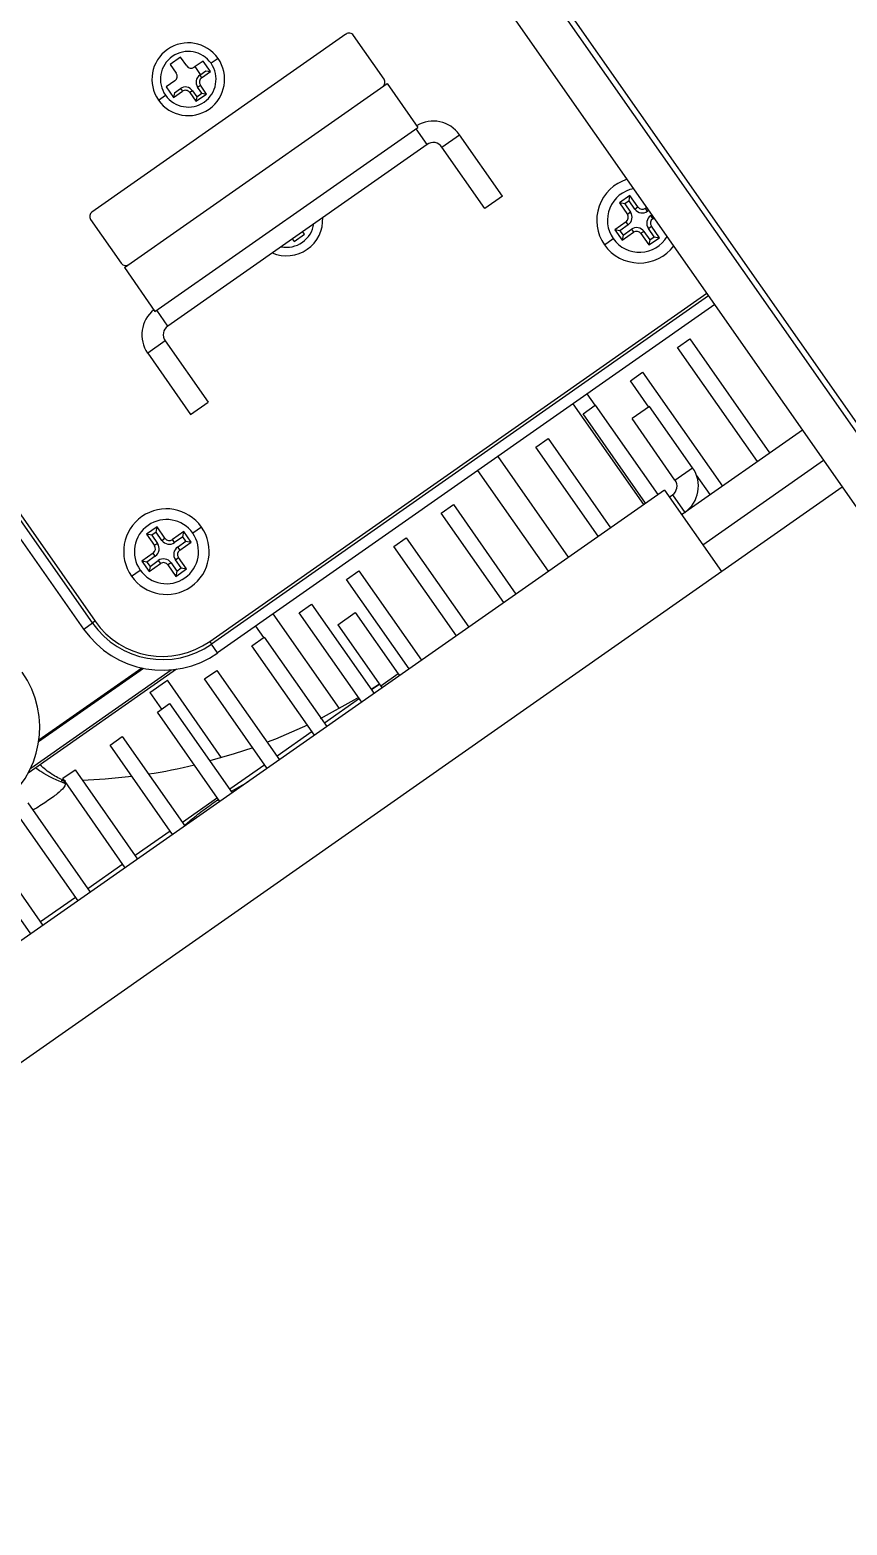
# Model space of a CAD drawing. Header units: millimetres. Extents: x 152904052 to 153933663, y 538271515 to 539240469.
# Drawn here: x 153333282.5 to 153333358.9, y 538932901.4 to 538933041.2 of the extents above; entities that cross this region are included whole.
import ezdxf

# ---------------------------------------------------------------- set-up
doc = ezdxf.new("R2010")
doc.units = ezdxf.units.MM
doc.layers.add('POWR', color=5, linetype='Continuous')

msp = doc.modelspace()

# ---------------------------------------------------------------- linework, layer by layer
at = {"layer": 'POWR', "color": 7}
for p, q in [((153333411.13, 538932930.23), (153333224.49, 538933196.78)), ((153333224.9, 538933197.07), (153333411.54, 538932930.52)), ((153333407.86, 538932927.93), (153333221.22, 538933194.49)), ((153333312.05, 538933040.79), (153333288.29, 538933024.16)), ((153333315.61, 538933036.57), (153333312.74, 538933040.67)), ((153333296.59, 538933038.63), (153333295.61, 538933037.95)), ((153333297.16, 538933037.82), (153333296.59, 538933038.63)), ((153333298.68, 538933038.27), (153333297.86, 538933037.69)), ((153333299.37, 538933037.28), (153333298.68, 538933038.27)), ((153333300.09, 538933038.52), (153333299.43, 538933038.06)), ((153333295.61, 538933037.95), (153333296.18, 538933037.13)), ((153333298.45, 538933037.02), (153333297.94, 538933037.75)), ((153333298.37, 538933036.96), (153333298.94, 538933037.36)), ((153333298.37, 538933036.96), (153333298.55, 538933036.71)), ((153333298.55, 538933036.71), (153333299.37, 538933037.28)), ((153333298.94, 538933037.36), (153333299.37, 538933037.28)), ((153333291.33, 538933018.96), (153333315.9, 538933036.16)), ((153333296.06, 538933036.43), (153333295.24, 538933035.86)), ((153333295.24, 538933035.86), (153333295.93, 538933034.87)), ((153333295.93, 538933034.87), (153333296.75, 538933035.45)), ((153333296, 538933035.3), (153333296.57, 538933035.7)), ((153333296.57, 538933035.7), (153333296.75, 538933035.45)), ((153333297.69, 538933035.5), (153333297.44, 538933035.32)), ((153333297.69, 538933035.5), (153333298.09, 538933034.93)), ((153333298.17, 538933035.84), (153333298.43, 538933036.01)), ((153333298.57, 538933035.27), (153333298.17, 538933035.84)), ((153333299, 538933035.19), (153333298.43, 538933036.01)), ((153333315.9, 538933036.16), (153333318.77, 538933032.07)), ((153333294.52, 538933034.62), (153333295.17, 538933035.08)), ((153333296, 538933035.3), (153333295.93, 538933034.87)), ((153333297.44, 538933035.32), (153333298.02, 538933034.51)), ((153333298.02, 538933034.51), (153333299, 538933035.19)), ((153333298.09, 538933034.93), (153333298.02, 538933034.51)), ((153333298.09, 538933034.93), (153333298.57, 538933035.27)), ((153333298.57, 538933035.27), (153333299, 538933035.19)), ((153333287.52, 538932985.16), (153333254.83, 538933031.85)), ((153333294.19, 538933014.86), (153333318.77, 538933032.07)), ((153333319.64, 538933030.48), (153333318.6, 538933031.95)), ((153333321.03, 538933030.23), (153333322.67, 538933031.38)), ((153333326.68, 538933025.65), (153333322.67, 538933031.38)), ((153333288.34, 538932985.74), (153333257.37, 538933029.97)), ((153333319.64, 538933030.48), (153333295.39, 538933013.5)), ((153333325.04, 538933024.5), (153333321.03, 538933030.23)), ((153333258.36, 538933029.07), (153333288.59, 538932985.91)), ((153333326.68, 538933025.65), (153333325.04, 538933024.5)), ((153333338.61, 538933025.7), (153333337.63, 538933025.01)), ((153333338.52, 538933025.21), (153333338.61, 538933025.7)), ((153333339.36, 538933024.63), (153333338.61, 538933025.7)), ((153333337.63, 538933025.01), (153333338.37, 538933023.94)), ((153333338.12, 538933024.92), (153333337.63, 538933025.01)), ((153333338.52, 538933025.21), (153333338.12, 538933024.92)), ((153333338.12, 538933024.92), (153333338.66, 538933024.14)), ((153333339.07, 538933024.43), (153333338.52, 538933025.21)), ((153333339.07, 538933024.43), (153333339.36, 538933024.63)), ((153333340.18, 538933024.59), (153333340.05, 538933024.51)), ((153333340.25, 538933024.22), (153333340.05, 538933024.51)), ((153333340.38, 538933024.31), (153333340.25, 538933024.22)), ((153333288.17, 538933023.46), (153333291.04, 538933019.37)), ((153333338.25, 538933023.25), (153333337.19, 538933022.5)), ((153333338.45, 538933022.96), (153333337.67, 538933022.41)), ((153333338.45, 538933022.96), (153333338.25, 538933023.25)), ((153333338.66, 538933024.14), (153333338.37, 538933023.94)), ((153333340.33, 538933022.63), (153333340.62, 538933022.83)), ((153333340.54, 538933023.81), (153333340.66, 538933023.9)), ((153333340.54, 538933023.81), (153333340.74, 538933023.53)), ((153333341.36, 538933021.76), (153333340.62, 538933022.83)), ((153333340.74, 538933023.53), (153333340.86, 538933023.61)), ((153333307.02, 538933021.64), (153333307.19, 538933021.4)), ((153333307.19, 538933021.4), (153333308.18, 538933022.09)), ((153333308.18, 538933022.09), (153333308, 538933022.33)), ((153333336.22, 538933021.09), (153333337.04, 538933021.67)), ((153333337.19, 538933022.5), (153333337.87, 538933021.52)), ((153333337.67, 538933022.41), (153333337.19, 538933022.5)), ((153333337.67, 538933022.41), (153333337.96, 538933022.01)), ((153333337.87, 538933021.52), (153333338.94, 538933022.26)), ((153333337.96, 538933022.01), (153333337.87, 538933021.52)), ((153333337.96, 538933022.01), (153333338.74, 538933022.55)), ((153333338.74, 538933022.55), (153333338.94, 538933022.26)), ((153333339.92, 538933022.34), (153333339.63, 538933022.14)), ((153333339.63, 538933022.14), (153333340.38, 538933021.08)), ((153333339.92, 538933022.34), (153333340.47, 538933021.57)), ((153333340.87, 538933021.85), (153333340.33, 538933022.63)), ((153333340.38, 538933021.08), (153333341.36, 538933021.76)), ((153333340.47, 538933021.57), (153333340.38, 538933021.08)), ((153333340.47, 538933021.57), (153333340.87, 538933021.85)), ((153333340.87, 538933021.85), (153333341.36, 538933021.76)), ((153333291.33, 538933018.96), (153333294.19, 538933014.86)), ((153333299.31, 538932984.02), (153333345.8, 538933016.57)), ((153333345.97, 538933016.32), (153333299.48, 538932983.77)), ((153333295.39, 538933013.5), (153333294.36, 538933014.97)), ((153333346.54, 538933015.5), (153333300.05, 538932982.95)), ((153333295.14, 538933012.11), (153333293.51, 538933010.96)), ((153333295.14, 538933012.11), (153333299.16, 538933006.37)), ((153333343.07, 538933011.48), (153333344.22, 538933012.29)), ((153333344.22, 538933012.29), (153333351.67, 538933001.64)), ((153333293.51, 538933010.96), (153333297.52, 538933005.23)), ((153333350.53, 538933000.83), (153333343.07, 538933011.48)), ((153333338.65, 538933008.39), (153333339.79, 538933009.19)), ((153333339.79, 538933009.19), (153333347.25, 538932998.54)), ((153333340.37, 538933005.93), (153333338.65, 538933008.39)), ((153333297.52, 538933005.23), (153333299.16, 538933006.37)), ((153333339.91, 538932996.82), (153333333.31, 538933006.24)), ((153333334.22, 538933005.29), (153333335.37, 538933006.09)), ((153333335.37, 538933006.09), (153333334.62, 538933007.16)), ((153333335.37, 538933006.09), (153333341.22, 538932997.74)), ((153333340.07, 538932996.93), (153333334.22, 538933005.29)), ((153333340.45, 538933005.99), (153333338.81, 538933004.84)), ((153333342.82, 538932999.1), (153333338.81, 538933004.84)), ((153333344.46, 538933000.25), (153333340.45, 538933005.99)), ((153333343.44, 538932995.87), (153333354.74, 538933003.79)), ((153333329.8, 538933002.19), (153333330.95, 538933002.99)), ((153333335.65, 538932993.84), (153333329.8, 538933002.19)), ((153333330.95, 538933002.99), (153333336.8, 538932994.64)), ((153333332.86, 538932991.89), (153333326.27, 538933001.31)), ((153333345.42, 538932993.05), (153333356.72, 538933000.96)), ((153333330.98, 538932990.57), (153333324.38, 538932999.99)), ((153333342.82, 538932999.1), (153333344.46, 538933000.25)), ((153333346.1, 538932997.74), (153333344.82, 538932999.57)), ((153333049.04, 538932781.8), (153333358.47, 538932998.46)), ((153333341.83, 538932998.17), (153333120.66, 538932843.3)), ((153333341.83, 538932998.17), (153333347.17, 538932990.55)), ((153333342.29, 538932997.51), (153333342.58, 538932997.71)), ((153333342.58, 538932997.71), (153333343.73, 538932996.07)), ((153333320.95, 538932996), (153333322.1, 538932996.8)), ((153333322.1, 538932996.8), (153333327.95, 538932988.44)), ((153333326.8, 538932987.64), (153333320.95, 538932996)), ((153333294.38, 538932994.72), (153333293.39, 538932994.03)), ((153333293.88, 538932993.95), (153333293.39, 538932994.03)), ((153333293.39, 538932994.03), (153333294.14, 538932992.97)), ((153333294.29, 538932994.23), (153333293.88, 538932993.95)), ((153333293.88, 538932993.95), (153333294.43, 538932993.17)), ((153333294.29, 538932994.23), (153333294.38, 538932994.72)), ((153333294.83, 538932993.46), (153333294.29, 538932994.23)), ((153333295.12, 538932993.66), (153333294.38, 538932994.72)), ((153333294.83, 538932993.46), (153333295.12, 538932993.66)), ((153333296.88, 538932994.28), (153333295.82, 538932993.54)), ((153333296.02, 538932993.25), (153333295.82, 538932993.54)), ((153333296.8, 538932993.79), (153333296.02, 538932993.25)), ((153333296.8, 538932993.79), (153333296.88, 538932994.28)), ((153333297.08, 538932993.38), (153333296.8, 538932993.79)), ((153333297.57, 538932993.3), (153333296.88, 538932994.28)), ((153333298.54, 538932994.71), (153333297.72, 538932994.13)), ((153333316.53, 538932992.9), (153333317.68, 538932993.7)), ((153333317.68, 538932993.7), (153333323.53, 538932985.35)), ((153333294.02, 538932992.27), (153333292.95, 538932991.53)), ((153333294.22, 538932991.99), (153333294.02, 538932992.27)), ((153333294.43, 538932993.17), (153333294.14, 538932992.97)), ((153333296.3, 538932992.84), (153333297.08, 538932993.38)), ((153333296.3, 538932992.84), (153333296.51, 538932992.55)), ((153333296.51, 538932992.55), (153333297.57, 538932993.3)), ((153333297.08, 538932993.38), (153333297.57, 538932993.3)), ((153333322.38, 538932984.54), (153333316.53, 538932992.9)), ((153333291.98, 538932990.12), (153333292.8, 538932990.69)), ((153333292.95, 538932991.53), (153333293.64, 538932990.55)), ((153333293.44, 538932991.44), (153333292.95, 538932991.53)), ((153333294.22, 538932991.99), (153333293.44, 538932991.44)), ((153333293.44, 538932991.44), (153333293.73, 538932991.03)), ((153333293.64, 538932990.55), (153333294.7, 538932991.29)), ((153333293.73, 538932991.03), (153333293.64, 538932990.55)), ((153333293.73, 538932991.03), (153333294.5, 538932991.58)), ((153333294.5, 538932991.58), (153333294.7, 538932991.29)), ((153333295.69, 538932991.37), (153333295.4, 538932991.17)), ((153333295.4, 538932991.17), (153333296.15, 538932990.1)), ((153333295.69, 538932991.37), (153333296.23, 538932990.59)), ((153333296.1, 538932991.65), (153333296.38, 538932991.86)), ((153333296.64, 538932990.88), (153333296.1, 538932991.65)), ((153333296.15, 538932990.1), (153333297.13, 538932990.79)), ((153333296.23, 538932990.59), (153333296.64, 538932990.88)), ((153333297.13, 538932990.79), (153333296.38, 538932991.86)), ((153333296.64, 538932990.88), (153333297.13, 538932990.79)), ((153333296.23, 538932990.59), (153333296.15, 538932990.1)), ((153333312.1, 538932989.8), (153333313.25, 538932990.61)), ((153333317.96, 538932981.45), (153333312.1, 538932989.8)), ((153333313.25, 538932990.61), (153333319.1, 538932982.25)), ((153333311.43, 538932977.73), (153333305.23, 538932986.58)), ((153333307.68, 538932986.7), (153333308.83, 538932987.51)), ((153333313.53, 538932978.35), (153333307.68, 538932986.7)), ((153333308.83, 538932987.51), (153333314.68, 538932979.15)), ((153333311.29, 538932985.57), (153333312.92, 538932986.71)), ((153333312.92, 538932986.71), (153333316.94, 538932980.98)), ((153333287.52, 538932985.16), (153333288.34, 538932985.74)), ((153333288.59, 538932985.91), (153333288.34, 538932985.74)), ((153333303.6, 538932985.43), (153333304.34, 538932984.37)), ((153333311.29, 538932985.57), (153333315.3, 538932979.83)), ((153333299.31, 538932984.02), (153333299.48, 538932983.77)), ((153333300.05, 538932982.95), (153333299.48, 538932983.77)), ((153333303.26, 538932983.61), (153333304.4, 538932984.41)), ((153333304.4, 538932984.41), (153333310.26, 538932976.06)), ((153333309.11, 538932975.25), (153333303.26, 538932983.61)), ((153333296.21, 538932981.42), (153333282.33, 538932971.7)), ((153333282.57, 538932972.17), (153333295.69, 538932981.36)), ((153333283.31, 538932974.65), (153333293.1, 538932981.5)), ((153333292.97, 538932981.53), (153333283.33, 538932974.78)), ((153333298.83, 538932980.51), (153333299.98, 538932981.31)), ((153333299.98, 538932981.31), (153333305.83, 538932972.96)), ((153333316.94, 538932980.98), (153333315.3, 538932979.83)), ((153333293.71, 538932979.24), (153333295.18, 538932980.27)), ((153333295.18, 538932980.27), (153333295.35, 538932980.39)), ((153333300.42, 538932973.14), (153333295.35, 538932980.39)), ((153333304.69, 538932972.15), (153333298.83, 538932980.51)), ((153333315.18, 538932980.01), (153333314.42, 538932979.52)), ((153333315.19, 538932980), (153333314.45, 538932979.48)), ((153333315.3, 538932979.83), (153333315.42, 538932979.67)), ((153333293.71, 538932979.24), (153333294.8, 538932977.69)), ((153333294.41, 538932977.41), (153333295.56, 538932978.22)), ((153333295.56, 538932978.22), (153333301.41, 538932969.86)), ((153333313.3, 538932978.68), (153333310.03, 538932976.38)), ((153333300.26, 538932969.06), (153333294.41, 538932977.41)), ((153333308.88, 538932975.58), (153333305.6, 538932973.29)), ((153333289.99, 538932974.32), (153333291.13, 538932975.12)), ((153333295.84, 538932965.96), (153333289.99, 538932974.32)), ((153333291.13, 538932975.12), (153333296.99, 538932966.76)), ((153333285.56, 538932971.22), (153333286.71, 538932972.02)), ((153333291.41, 538932962.86), (153333285.56, 538932971.22)), ((153333286.71, 538932972.02), (153333292.56, 538932963.67)), ((153333304.46, 538932972.48), (153333301.18, 538932970.19)), ((153333285.82, 538932970.98), (153333285.43, 538932970.98)), ((153333285.64, 538932970.89), (153333285.83, 538932970.7)), ((153333302.86, 538932970.87), (153333301.31, 538932970)), ((153333282.29, 538932968.92), (153333288.14, 538932960.57)), ((153333300.03, 538932969.39), (153333296.76, 538932967.09)), ((153333286.99, 538932959.77), (153333281.14, 538932968.12)), ((153333277.86, 538932965.83), (153333283.71, 538932957.47)), ((153333295.61, 538932966.29), (153333292.33, 538932963.99)), ((153333282.57, 538932956.67), (153333276.72, 538932965.02)), ((153333291.19, 538932963.19), (153333287.91, 538932960.9)), ((153333286.76, 538932960.09), (153333283.49, 538932957.8))]:
    msp.add_line(p, q, dxfattribs=at)
at = {"layer": 'POWR', "color": 7, "flags": 128}
for points in [[(153333316.94, 538932980.98), (153333317.07, 538932980.83), (153333317.07, 538932980.83)], [(153333313.23, 538932978.78), (153333312.8, 538932978.52), (153333309.65, 538932976.79)], [(153333308.45, 538932976.2), (153333305.45, 538932974.88), (153333304.69, 538932974.59)], [(153333303.33, 538932974.08), (153333301.59, 538932973.5), (153333299.33, 538932972.84)], [(153333292.03, 538932971.4), (153333289.53, 538932971.14), (153333287.41, 538932971.02)]]:
    msp.add_lwpolyline(points, dxfattribs=at)
at = {"layer": 'POWR', "color": 7}
for centre, radius, start, end in [((153333297.3, 538933036.57), 3.4, 35, 215), ((153333312.34, 538933040.38), 0.5, 35, 125), ((153333297.3, 538933036.57), 3.4, 215, 35), ((153333297.3, 538933036.57), 2.6, 35, 215), ((153333297.3, 538933036.57), 2.6, 215, 35), ((153333295.77, 538933036.84), 0.5, 305, 35), ((153333297.57, 538933038.1), 0.5, 215, 305), ((153333298.84, 538933036.3), 0.807, 125, 215), ((153333297.03, 538933035.04), 0.807, 35, 125), ((153333297.03, 538933035.04), 0.5, 35, 125), ((153333298.84, 538933036.3), 0.5, 125, 215), ((153333315.2, 538933036.29), 0.5, 305, 35), ((153333320.21, 538933029.66), 3, 35, 121.1774), ((153333320.21, 538933029.66), 1, 35, 125), ((153333339.5, 538933023.39), 4, 106.79, 215), ((153333339.5, 538933023.39), 3, 100.3757, 215), ((153333339.77, 538933024.92), 0.851, 215, 305), ((153333339.77, 538933024.92), 0.5, 215, 305), ((153333288.58, 538933023.75), 0.5, 125, 215), ((153333306.48, 538933023.46), 3.4, 246.9657, 3.0343), ((153333306.48, 538933023.46), 2.6, 258.8131, 351.1869), ((153333337.96, 538933023.66), 0.5, 305, 35), ((153333337.96, 538933023.66), 0.851, 305, 35), ((153333341.03, 538933023.12), 0.851, 125, 215), ((153333341.03, 538933023.12), 0.5, 125, 215), ((153333339.5, 538933023.39), 3, 215, 329.6243), ((153333339.23, 538933021.85), 0.851, 35, 125), ((153333339.23, 538933021.85), 0.5, 35, 125), ((153333339.5, 538933023.39), 4, 215, 323.21), ((153333291.45, 538933019.65), 0.5, 215, 305), ((153333295.96, 538933012.68), 3, 128.8226, 215), ((153333295.96, 538933012.68), 1, 125, 215), ((153333342.01, 538932998.53), 1, 305, 35), ((153333342.01, 538932998.53), 3, 305, 35), ((153333295.26, 538932992.41), 4, 35, 215), ((153333295.26, 538932992.41), 3, 35, 215), ((153333295.26, 538932992.41), 4, 215, 35), ((153333295.26, 538932992.41), 3, 215, 35), ((153333295.53, 538932993.95), 0.5, 215, 305), ((153333293.73, 538932992.68), 0.5, 305, 35), ((153333293.73, 538932992.68), 0.851, 305, 35), ((153333295.53, 538932993.95), 0.851, 215, 305), ((153333296.79, 538932992.14), 0.851, 125, 215), ((153333296.79, 538932992.14), 0.5, 125, 215), ((153333294.99, 538932990.88), 0.851, 35, 125), ((153333294.99, 538932990.88), 0.5, 35, 125), ((153333294.89, 538932990.32), 9, 215, 305), ((153333294.89, 538932990.32), 8, 215, 305), ((153333294.89, 538932990.32), 7.7, 215, 305), ((153333274.41, 538932975.98), 9, 305, 35), ((153333285.28, 538933024.98), 54, 278.8488, 283.4898)]:
    msp.add_arc(centre, radius, start, end, dxfattribs=at)
for points, knots in [([(153333285.83, 538932970.7), (153333285.04, 538932971.02), (153333284.09, 538932971.41), (153333283.19, 538932972.07), (153333283.03, 538932972.19)], [0, 0, 0, 0, 0.8238446, 1, 1, 1, 1]), ([(153333285.69, 538932970.99), (153333285.3, 538932971.18), (153333284.45, 538932971.59), (153333283.79, 538932972.16), (153333283.43, 538932972.47)], [0, 0, 0, 0, 0.457647, 1, 1, 1, 1]), ([(153333285.83, 538932970.7), (153333285.79, 538932970.59), (153333285.71, 538932970.35), (153333285.11, 538932969.79), (153333284.15, 538932969.1), (153333283.21, 538932968.5), (153333282.77, 538932968.23)], [0, 0, 0, 0, 0.254532, 0.508983, 0.770758, 1, 1, 1, 1]), ([(153333296.94, 538932966.82), (153333297.01, 538932966.88), (153333297.18, 538932967.02), (153333297.46, 538932967.26), (153333297.79, 538932967.52), (153333298.12, 538932967.79), (153333298.63, 538932968.19), (153333299.24, 538932968.64), (153333299.8, 538932969.03), (153333300.07, 538932969.21), (153333300.13, 538932969.25)], [0, 0, 0, 0, 0.060685, 0.160853, 0.263354, 0.368191, 0.475369, 0.745866, 0.943932, 1, 1, 1, 1])]:
    msp.add_open_spline(points, degree=3, knots=knots, dxfattribs=at)

doc.saveas('drawing.dxf')
